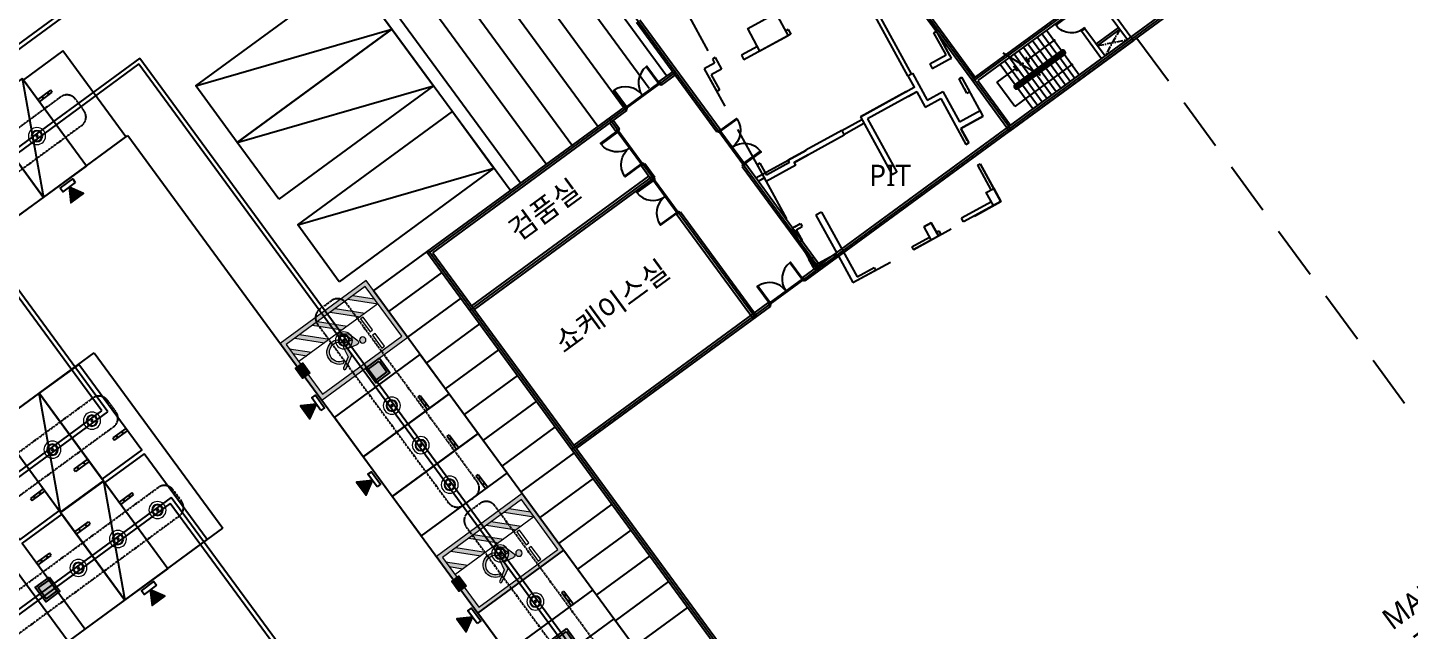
# Model space of a CAD drawing. Header units: millimetres. Extents: x 75184266 to 76346726, y -35850126 to -33679385.
# Drawn here: x 75409558 to 75474396, y -34919703 to -34891410 of the extents above; entities that cross this region are included whole.
import ezdxf
from ezdxf.enums import TextEntityAlignment as Align

# ---------------------------------------------------------------- set-up
doc = ezdxf.new("R2010")
doc.units = ezdxf.units.MM
doc.header["$LTSCALE"] = 50
doc.header["$MEASUREMENT"] = 0
for name, pattern in [('ACAD_ISO10W100', [18.5, 12, -3, 0.5, -3]), ('CONTINOUS', [0]), ('XR-지하3층$0$H', [1.3, 0.8, -0.5]), ('XR-지하3층$0$HIDDEN', [0.375, 0.25, -0.125]), ('XR-지하3층$0$HIDDEN2', [0.1875, 0.125, -0.0625]), ('단지배치도$0$PHANTOM2', [31.75, 15.875, -3.175, 3.175, -3.175, 3.175, -3.175])]:
    doc.linetypes.add(name, pattern=pattern)
doc.layers.get('0').update_dxf_attribs({"linetype": 'CONTINUOUS'})
doc.layers.add('1-주차면센서', color=3, linetype='CONTINUOUS', lineweight=15)
for name, color, linetype in [('2-주차안내등', 2, 'CONTINUOUS'), ('3-SIO', 1, 'CONTINUOUS'), ('AA-DWXM-DOOR', 4, 'CONTINUOUS'), ('AA-MKXS', 3, 'CONTINUOUS'), ('CON', 2, 'CONTINUOUS'), ('DOOR', 7, 'CONTINUOUS'), ('HD', 7, 'CONTINUOUS'), ('open', 1, 'ACAD_ISO10W100'), ('PARKING', 7, 'CONTINUOUS'), ('W1', 3, 'CONTINUOUS'), ('XR-지하3층$0$0-PARK', 254, 'CONTINUOUS'), ('XR-지하3층$0$1HIDDEN2', 1, 'XR-지하3층$0$HIDDEN2'), ('XR-지하3층$0$5', 5, 'CONTINUOUS'), ('XR-지하3층$0$hat', 8, 'CONTINUOUS'), ('XR-지하3층$0$일반주차', 8, 'CONTINUOUS'), ('XR-지하3층$0$장애인', 11, 'CONTINUOUS'), ('XR-지하3층$0$확장형주차', 8, 'CONTINUOUS'), ('유도관제-RECWAY', 4, 'CONTINOUS')]:
    doc.layers.add(name, color=color, linetype=linetype)
doc.layers.add('건축', color=8, linetype='CONTINUOUS', plot=False)
doc.styles.add('XR-지하3층$0$맑은고딕', font='')
doc.styles.get('XR-지하3층$0$맑은고딕').set_extended_font_data('Malgun Gothic')

# ---------------------------------------------------------------- blocks, each defined once
blk = doc.blocks.new('XR-지하3층$0$화물')
at = {"layer": 'XR-지하3층$0$0-PARK', "color": 252, "ltscale": 100}
blk.add_lwpolyline([(-3300, 9000), (0, 9000), (0, 0), (-3300, 0)], close=True, dxfattribs=at)
blk.add_lwpolyline([(0, 9000), (-3300, 0)], dxfattribs=at)
blk = doc.blocks.new('XR-지하3층$0$일반형 주차')
at = {"layer": 'XR-지하3층$0$일반주차'}
for p, q in [((750, 3865), (0, 3865)), ((0, 3735), (750, 3735)), ((750, 3735), (750, 3865))]:
    blk.add_line(p, q, dxfattribs=at)
blk.add_lwpolyline([(2300, 5000), (0, 5000), (0, 0), (2300, 0)], close=True, dxfattribs=at)
for centre in [(238, 3800), (563, 3800)]:
    blk.add_circle(centre, 17.5, dxfattribs=at)
blk = doc.blocks.new('XR-지하3층$0$확장형 주차')
at = {"layer": 'XR-지하3층$0$확장형주차', "color": 7}
for p, q in [((0, 3965), (800, 3965)), ((800, 3835), (800, 3965)), ((0, 3835), (800, 3835))]:
    blk.add_line(p, q, dxfattribs=at)
blk.add_lwpolyline([(2500, 5100), (0, 0)], dxfattribs=at)
blk.add_lwpolyline([(2500, 5091), (0, 5091), (0, -9), (2500, -9)], close=True, dxfattribs=at)
for centre in [(238, 3900), (613, 3900)]:
    blk.add_circle(centre, 17.5, dxfattribs=at)
blk = doc.blocks.new('XR-지하3층$0$장애인 주차')
at = {"layer": 'XR-지하3층$0$5', "ltscale": 4}
h = blk.add_hatch(color=7, dxfattribs=at)
h.dxf.hatch_style = 1
h.paths.add_polyline_path([(3842, -695), (4402, -695), (4402, -1115), (3842, -1115)])
h.paths.add_polyline_path([(3892, -1065), (4352, -1065), (4352, -745), (3892, -745)], flags=16)
h.paths.add_polyline_path([(3982, -990), (3988, -973), (4011, -981), (4046, -898), (4136, -898), (4137, -881), (4072, -881), (4072, -863), (4138, -863), (4142, -810, -3.72247), (4161, -797), (4152, -916), (4058, -916), (4021, -1003)], flags=0)
h = blk.add_hatch(color=256, dxfattribs=at)
h.dxf.hatch_style = 1
h.paths.add_polyline_path([(4352, -1065), (4352, -745), (3892, -745), (3892, -1065)])
at = {"layer": 'XR-지하3층$0$hat'}
h = blk.add_hatch(color=7, dxfattribs=at)
edge = h.paths.add_edge_path()
edge.add_line((4161, -797), (4152, -916))
edge.add_line((4152, -916), (4058, -916))
edge.add_line((4058, -916), (4021, -1003))
edge.add_line((4021, -1003), (3982, -990))
edge.add_line((3982, -990), (3988, -973))
edge.add_line((3988, -973), (4011, -981))
edge.add_line((4011, -981), (4046, -898))
edge.add_line((4046, -898), (4136, -898))
edge.add_line((4136, -898), (4137, -881))
edge.add_line((4137, -881), (4072, -881))
edge.add_line((4072, -881), (4072, -863))
edge.add_line((4072, -863), (4138, -863))
edge.add_line((4138, -863), (4142, -810))
edge.add_arc((4140, -787), 22.8, -24.88273, 274.96983, ccw=False)
edge = h.paths.add_edge_path()
edge.add_line((4048, -981), (4058, -958))
edge.add_arc((4127, -942), 71.5, 192.8781, 416.16881)
edge.add_line((4167, -882), (4169, -863))
edge.add_arc((4127, -942), 89.2, 206.53502, 422.4866, ccw=False)
at = {"layer": 'XR-지하3층$0$장애인', "lineweight": 5, "true_color": 0xffffff}
blk.add_hatch(color=7, dxfattribs=at).paths.add_polyline_path([(2472, 3995), (2472, -1005), (3842, -1005), (3842, -805), (2672, -805), (2672, 3795), (5572, 3795), (5572, -805), (4402, -805), (4402, -1005), (5772, -1005), (5772, 3995)])
h = blk.add_hatch(color=7, dxfattribs=at)
h.paths.add_polyline_path([(5572, 2795), (5572, 3078), (4855, 3795), (4572, 3795)])
h.paths.add_polyline_path([(4572, 3045), (4572, 2762), (5572, 1762), (5572, 2045)])
h.paths.add_polyline_path([(4572, 2012), (4572, 1729), (5572, 729), (5572, 1012)])
h.paths.add_polyline_path([(5572, -304), (5572, -21), (4572, 979), (4572, 696)])
h.paths.add_polyline_path([(4572, -54), (4572, -336), (5041, -805), (5323, -805)])
h = blk.add_hatch(color=7, dxfattribs=at)
h.paths.add_polyline_path([(3763, 2216, -1), (3463, 2216, -1)])
h.paths.add_polyline_path([(3992, 1503, -0.343093), (3870, 1283), (3381, 1194), (3090, 708, -0.931653), (2987, 770), (3330, 1379), (3639, 1415, 0.446048), (3689, 1485), (3600, 1888, -0.596144), (3699, 2009), (4214, 1851), (4443, 1569, -0.883364), (4355, 1493), (4151, 1741), (3925, 1810)])
h.paths.add_polyline_path([(4053, 1393), (4055, 1528, -1.526545), (3257, 820), (3348, 969, 1.638056)])
at = {"layer": 'XR-지하3층$0$1HIDDEN2', "color": 11}
for points in [[(4161, -797), (4152, -916), (4058, -916), (4021, -1003), (3982, -990), (3988, -973), (4011, -981), (4046, -898), (4136, -898), (4137, -881), (4072, -881), (4072, -863), (4138, -863), (4142, -810)], [(4167, -882), (4169, -863)]]:
    blk.add_lwpolyline(points, dxfattribs=at)
for centre, radius, start, end in [((4127, -942), 89.2, 206.53502, 62.4866), ((4127, -942), 71.5, 192.8781, 56.16881), ((4140, -787), 22.8, 335.11727, 274.96983)]:
    blk.add_arc(centre, radius, start, end, dxfattribs=at)
at = {"layer": 'XR-지하3층$0$5', "lineweight": 5}
for p, q in [((4572, 3795), (4572, -805)), ((5572, 2795), (4572, 3795)), ((5572, 3078), (4855, 3795)), ((5572, 2045), (4572, 3045)), ((5572, 1762), (4572, 2762)), ((5572, 1012), (4572, 2012)), ((5572, 729), (4572, 1729)), ((5572, -21), (4572, 979)), ((5572, -304), (4572, 696)), ((5323, -805), (4572, -54)), ((5041, -805), (4572, -336))]:
    blk.add_line(p, q, dxfattribs=at)
at = {"layer": 'XR-지하3층$0$5', "ltscale": 4}
for p, q in [((4165, -1005), (4165, -805)), ((4165, -805), (4165, -905))]:
    blk.add_line(p, q, dxfattribs=at)
at = {"layer": 'XR-지하3층$0$5', "lineweight": 5}
for points in [[(3842, -1005), (2472, -1005), (2472, 3995), (5772, 3995), (5772, -1005), (4402, -1005)], [(3842, -805), (2672, -805), (2672, 3795), (5572, 3795), (5572, -805), (4402, -805)]]:
    blk.add_lwpolyline(points, dxfattribs=at)
at = {"layer": 'XR-지하3층$0$5', "ltscale": 4}
for points in [[(3842, -695), (3842, -1115), (4402, -1115), (4402, -695)], [(3892, -745), (3892, -1065), (4352, -1065), (4352, -745)]]:
    blk.add_lwpolyline(points, close=True, dxfattribs=at)
at = {"layer": 'XR-지하3층$0$장애인', "color": 8, "lineweight": 5}
for p, q in [((3699, 2009, 0), (4214, 1851, 0)), ((3689, 1485), (3600, 1888, 0)), ((3925, 1810, 0), (4151, 1741, 0)), ((4055, 1528), (4053, 1393)), ((4151, 1741, 0), (4355, 1493, 0)), ((4214, 1851, 0), (4443, 1569, 0)), ((3348, 969), (3257, 820))]:
    blk.add_line(p, q, dxfattribs=at)
at = {"layer": 'XR-지하3층$0$장애인', "color": 7, "lineweight": 5}
for points in [[(3523, 2720), (2773, 2720), (2773, 2870), (3523, 2870)], [(4473, 2720), (3723, 2720), (3723, 2870), (4473, 2870)]]:
    blk.add_lwpolyline(points, close=True, dxfattribs=at)
at = {"layer": 'XR-지하3층$0$장애인', "color": 8, "lineweight": 5}
for points in [[(3094, 715, -1.000002), (2987, 770), (3330, 1379), (3640, 1415)], [(3992, 1503, -0.343093), (3870, 1283), (3381, 1194), (3094, 715)]]:
    blk.add_lwpolyline(points, format="xyb", dxfattribs=at)
at = {"layer": 'XR-지하3층$0$장애인', "color": 8, "lineweight": 5, "extrusion": (0.976964, 0.213404, 0), "elevation": 4221}
blk.add_lwpolyline([(617, 0), (931, 0)], dxfattribs=at)
at = {"layer": 'XR-지하3층$0$장애인', "color": 8, "lineweight": 5}
blk.add_circle((3613, 2216), 150, dxfattribs=at)
for centre, radius, start, end in [((3682, 1922, 0), 88.4, 79.11433, 202.31847), ((3810, 1000), 582, 198.00599, 65.09494), ((3809, 1000), 462, 183.85247, 58.2396), ((3632, 1473), 57.7, 276.27861, 12.43535), ((4394, 1537, 0), 58.8, 227.96553, 33.79043)]:
    blk.add_arc(centre, radius, start, end, dxfattribs=at)
blk = doc.blocks.new('2P-Dr204')
at = {"color": 0}
for p, q in [((29, 50), (29, 955)), ((65, 50), (65, 956)), ((29, 50), (0, 50)), ((0, 50), (0, -50)), ((29, 14), (29, 50)), ((65, 50), (29, 50)), ((50, 14), (29, 14)), ((50, -50), (50, 14)), ((950, 14), (950, -50)), ((971, 14), (950, 14)), ((971, 14), (950, 14)), ((971, 50), (971, 14)), ((1000, 50), (971, 50)), ((1000, -50), (1000, 50)), ((50, -50), (0, -50)), ((1000, -50), (950, -50))]:
    blk.add_line(p, q, dxfattribs=at)
blk.add_arc((65, 50), 906, 0, 92.22942, dxfattribs=at)
blk = doc.blocks.new('A$C3C7850DE')
at = {"layer": 'CON', "ltscale": 100}
for p, q in [((-9, 7422), (-9, 222)), ((-9, 7422), (191, 7422)), ((191, 7422), (191, 422)), ((1191, 7422), (1191, 7222, 0)), ((1191, 7422), (2991, 7422)), ((1191, 7222), (2791, 7222)), ((2791, 7222), (2791, 5922)), ((2991, 7422), (2991, 222)), ((1191, 5922), (2791, 5922)), ((1191, 5922, 0), (1191, 5722, 0)), ((1191, 5722), (2791, 5722)), ((2791, 5722), (2791, 422)), ((-9, 222), (2991, 222)), ((191, 422), (2791, 422))]:
    blk.add_line(p, q, dxfattribs=at)
at = {"layer": 'HD', "ltscale": 10}
for p, q in [((191, 4422), (1376, 4422)), ((191, 4152), (1376, 4152)), ((783, 4422), (783, 2802)), ((1376, 4422), (1376, 1722)), ((1476, 4422), (1446, 4422)), ((1446, 1722), (1446, 4422)), ((1476, 4152), (1446, 4152)), ((1476, 4422), (1476, 1722)), ((1506, 4422), (1476, 4422)), ((1506, 4422), (1506, 1722)), ((1506, 4422), (1536, 4422)), ((1536, 4152), (1506, 4152)), ((1536, 1722), (1536, 4422)), ((1606, 4422), (1606, 1722)), ((1606, 4422), (2791, 4422)), ((2791, 4152), (1606, 4152)), ((2198, 4422), (2198, 1097)), ((191, 3882), (1376, 3882)), ((191, 3612), (1376, 3612)), ((191, 3342), (1376, 3342)), ((1476, 3882), (1446, 3882)), ((1476, 3612), (1446, 3612)), ((1476, 3342), (1446, 3342)), ((1536, 3882), (1506, 3882)), ((1536, 3612), (1506, 3612)), ((1536, 3342), (1506, 3342)), ((2791, 3882), (1606, 3882)), ((2791, 3612), (1606, 3612)), ((2791, 3342), (1606, 3342)), ((191, 3072), (1376, 3072)), ((191, 2802), (1376, 2802)), ((1476, 3072), (1446, 3072)), ((1476, 2802), (1446, 2802)), ((1536, 3072), (1506, 3072)), ((1536, 2802), (1506, 2802)), ((2791, 3072), (1606, 3072)), ((2791, 2802), (1606, 2802)), ((191, 2532), (1376, 2532)), ((191, 2262), (1376, 2262)), ((191, 1992), (1376, 1992)), ((783, 2262), (783, 1097)), ((1476, 2532), (1446, 2532)), ((1476, 2262), (1446, 2262)), ((1476, 1992), (1446, 1992)), ((1536, 2532), (1506, 2532)), ((1536, 2262), (1506, 2262)), ((1536, 1992), (1506, 1992)), ((2791, 2532), (1606, 2532)), ((2791, 2262), (1606, 2262)), ((2791, 1992), (1606, 1992)), ((191, 1722), (1376, 1722)), ((1476, 1722), (1446, 1722)), ((1506, 1722), (1476, 1722)), ((1536, 1722), (1506, 1722)), ((2791, 1722), (1606, 1722)), ((2198, 1097), (783, 1097))]:
    blk.add_line(p, q, dxfattribs=at)
blk.add_lwpolyline([(-159, 2141), (734, 2513), (779, 2461), (788, 2602), (833, 2551), (1726, 2943)], dxfattribs=at)
for points in [[(663, 2870), (783, 2802), (904, 2871), (886, 2900), (783, 2841), (680, 2900)], [(663, 2193), (783, 2262), (904, 2193), (886, 2163), (783, 2222), (680, 2164)]]:
    blk.add_lwpolyline(points, close=True, dxfattribs=at)
for centre in [(783, 4422), (783, 4422), (2198, 4422), (2198, 4422)]:
    blk.add_circle(centre, 30, dxfattribs=at)
for centre, radius, start, end in [((1491, 4422), 115, 0.00005, 180.00005), ((1491, 4422), 45, 0.00005, 180.00005), ((1491, 1722), 115, 180.00005, 0.00005), ((1491, 1722), 45, 180.00005, 0.00005)]:
    blk.add_arc(centre, radius, start, end, dxfattribs=at)
at = {"layer": 'open', "ltscale": 0.5}
for p, q in [((2191, 7222), (2791, 5922)), ((2191, 5922), (2791, 7222))]:
    blk.add_line(p, q, dxfattribs=at)
at = {"layer": 'W1', "ltscale": 100}
for p, q in [((2091, 7222), (2091, 5922)), ((2191, 7222), (2191, 5922))]:
    blk.add_line(p, q, dxfattribs=at)
at = {"layer": 'DOOR', "extrusion": (-1.015e-13, 9.27e-13, -1), "zscale": -1, "rotation": 180.0000577049292}
for p in [(-191, 7372, 0), (-191, 5872, 0)]:
    blk.add_blockref('2P-Dr204', p, dxfattribs=at)
blk = doc.blocks.new('FSD 2000')
at = {"layer": 'AA-DWXM-DOOR', "color": 8}
for p, q in [((40, 0), (1980, 0)), ((55, -40), (1965, -40))]:
    blk.add_line(p, q, dxfattribs=at)
at = {"layer": 'AA-DWXM-DOOR'}
for points in [[(40, 0), (80, 0), (80, 970), (40, 970), (40, 0)], [(1980, 0), (1940, 0), (1940, 970), (1980, 970), (1980, 0)]]:
    blk.add_lwpolyline(points, dxfattribs=at)
for points in [[(40, 0), (10, 0), (10, -100), (55, -100), (55, -40), (40, -40)], [(1980, 0), (2010, 0), (2010, -100), (1965, -100), (1965, -40), (1980, -40)]]:
    blk.add_lwpolyline(points, close=True, dxfattribs=at)
at = {"layer": 'AA-DWXM-DOOR', "color": 9}
for centre, start, end in [((39, 0), 359.98744, 87.5996), ((1981, 0), 92.4004, 180.01256)]:
    blk.add_arc(centre, 971, start, end, dxfattribs=at)
at = {"layer": 'AA-MKXS', "ltscale": 0.5}
for p, q in [((0, 50), (0, -150)), ((2020, 50), (2020, -150))]:
    blk.add_line(p, q, dxfattribs=at)
blk = doc.blocks.new('TIS-주차면센서(확대)')
at = {"layer": '1-주차면센서'}
blk.add_hatch(color=256, dxfattribs=at).paths.add_polyline_path([(43.5, 0, 1), (-43.5, 0, 1)])
h = blk.add_hatch(color=256, dxfattribs=at)
edge = h.paths.add_edge_path()
edge.add_arc((0, 0), 43.5, 0, 360)
for radius in [303.5, 203.5, 173.5, 43.5]:
    blk.add_circle((0, 0), radius, dxfattribs=at)
blk = doc.blocks.new('rehw6')
at = {"layer": '3-SIO'}
for points in [[(406938, -283999), (406938, -284825), (407763, -284825), (407763, -283999)], [(407038, -284099), (407038, -284725), (407663, -284725), (407663, -284099)]]:
    blk.add_lwpolyline(points, close=True, dxfattribs=at)
for points in [[(407038, -284099), (407663, -284725), (407663, -284099), (407038, -284725)], [(407663, -284099), (407038, -284725), (407663, -284725), (407038, -284099)]]:
    blk.add_solid(points, dxfattribs=at)
blk = doc.blocks.new('fh52f')
at = {"layer": '2-주차안내등'}
for points in [[(399980, -281538), (399333, -281164), (399333, -281912)], [(399980, -281903), (399980, -281173), (400188, -281173), (400188, -281903)]]:
    blk.add_lwpolyline(points, close=True, dxfattribs=at)
blk.add_solid([(399333, -281912), (399333, -281164), (399980, -281538)], dxfattribs=at)

msp = doc.modelspace()

# ---------------------------------------------------------------- linework, layer by layer
at = {"layer": 'PARKING', "color": 241, "linetype": '단지배치도$0$PHANTOM2', "ltscale": 0.1}
for points in [[(75412201.2, -34895309), (75411807.3, -34894771.7, 0.4142136), (75411108.4, -34894664.1), (75399817.8, -34902941.8, 0.4142136), (75399710.1, -34903640.7), (75400104, -34904178, 0.4142136), (75400802.9, -34904285.6), (75412093.6, -34896007.8, 0.4142136)], [(75430009.8, -34913819.2), (75430547, -34913425.3, 0.4142136), (75430654.6, -34912726.5), (75424505.5, -34904339.1, 0.4142136), (75423806.6, -34904231.5), (75423269.3, -34904625.4, 0.4142136), (75423161.7, -34905324.3), (75429310.9, -34913711.6, 0.4142136)], [(75413702, -34909448.8), (75413308.1, -34908911.5, 0.4142136), (75412609.2, -34908803.9), (75401318.6, -34917081.6, 0.4142136), (75401210.9, -34917780.5), (75401604.8, -34918317.8, 0.4142136), (75402303.7, -34918425.4), (75413594.4, -34910147.6, 0.4142136)], [(75416776.6, -34913642.4), (75416382.7, -34913105.2, 0.4142136), (75415683.8, -34912997.6), (75404393.1, -34921275.3, 0.4142136), (75404285.5, -34921974.2), (75404679.4, -34922511.4, 0.4142136), (75405378.3, -34922619), (75416669, -34914341.3, 0.4142136)]]:
    msp.add_lwpolyline(points, format="xyb", close=True, dxfattribs=at)
at = {"layer": 'PARKING', "color": 241, "linetype": '단지배치도$0$PHANTOM2', "ltscale": 0.1, "elevation": 0}
msp.add_lwpolyline([(75439115.3, -34926239), (75439652.5, -34925845.1, 0.4142136), (75439760.1, -34925146.2), (75431482.4, -34913855.5, 0.4142136), (75430783.5, -34913747.9), (75430246.3, -34914141.8, 0.4142136), (75430138.7, -34914840.7), (75438416.4, -34926131.4, 0.4142136)], format="xyb", close=True, dxfattribs=at)
at = {"layer": '건축', "ltscale": 0.5}
for p, q in [((75426220.1, -34874746.5), (75446767.7, -34902773.1)), ((75435095.4, -34911206.7), (75481467.7, -34877208.9)), ((75448839, -34886994.1), (75453865.2, -34893849.7)), ((75449037.8, -34887096.2), (75455719.6, -34896210)), ((75449118.5, -34887037.2), (75454026.5, -34893731.5)), ((75453924.3, -34893930.4), (75462541.9, -34887612.4)), ((75445931.7, -34903138), (75464025.3, -34889872.7)), ((75446050, -34903299.3), (75464143.6, -34890034)), ((75438286.8, -34891036.2), (75442059.1, -34896181.5)), ((75450865.4, -34893673.8), (75449157.4, -34890561.7)), ((75451040.7, -34893577.5), (75449332.7, -34890465.4)), ((75438125.5, -34891154.5), (75441897.8, -34896299.8)), ((75428354.9, -34902012.9), (75439887.5, -34893557.8)), ((75439191.3, -34893944.2), (75439828.4, -34893477.1)), ((75439309.5, -34894105.5), (75439946.6, -34893638.4)), ((75448634.1, -34895594.2), (75451158.9, -34894208.5)), ((75428295.8, -34901932.2), (75437562.2, -34895138.6)), ((75428575.3, -34901975.3), (75437680.5, -34895299.9)), ((75436844.4, -34895664.8), (75443706.1, -34905023.9)), ((75436882, -34895885.2), (75437165.8, -34896272.3)), ((75437043.3, -34895767), (75437327.1, -34896154.1)), ((75447759.5, -34896245.3), (75448706.3, -34895725.7)), ((75447855.8, -34896420.6), (75448802.5, -34895901)), ((75389496, -34914630.7), (75414254.2, -34896479.2)), ((75414254.2, -34896479.2), (75461673.8, -34961158.6)), ((75438360.2, -34897901.4), (75438833.2, -34898546.6)), ((75438521.5, -34897783.2), (75438994.5, -34898428.3)), ((75443092.2, -34897928.9), (75446568.8, -34902670.9)), ((75443253.5, -34897810.6), (75446730.1, -34902552.7)), ((75443728, -34898457.9), (75445243.5, -34897626.1)), ((75430306.1, -34904674.2), (75438935.4, -34898347.7)), ((75430408.3, -34904475.3), (75438715, -34898385.3)), ((75430526.5, -34904636.6), (75438833.2, -34898546.6)), ((75443847.3, -34898620.5), (75444125.6, -34898467.8)), ((75440188.9, -34900057.4), (75443786.7, -34904964.8)), ((75440027.6, -34900175.7), (75443625.4, -34905083)), ((75428295.8, -34901932.2), (75473468.5, -34963547)), ((75428376.4, -34901873.1), (75473549.2, -34963487.9)), ((75428575.3, -34901975.3), (75473511.6, -34963267.5)), ((75435197.5, -34911007.8), (75444302.6, -34904332.4)), ((75435315.8, -34911169.1), (75444420.9, -34904493.7)), ((75392440.7, -34921523.5), (75412683.2, -34906682.7)), ((75412683.2, -34906682.7), (75418714.1, -34914908.8)), ((75398471.6, -34929749.6), (75418714.1, -34914908.8))]:
    msp.add_line(p, q, dxfattribs=at)
at = {"layer": '건축', "ltscale": 100}
for p, q in [((75432196.2, -34899043.9), (75420977.6, -34883741.9)), ((75413263.2, -34889394, 0), (75390931.9, -34905766.2, 0)), ((75413145, -34889232.7, 0), (75390974.9, -34905486.7, 0))]:
    msp.add_line(p, q, dxfattribs=at)
at = {"layer": '건축'}
for p, q in [((75445370.7, -34891715.9), (75443170.3, -34892923.6)), ((75445250.4, -34891496.8), (75445118.9, -34891568.9)), ((75445250.4, -34891496.8), (75445370.7, -34891715.9)), ((75452081.2, -34891649.1), (75452212.7, -34891576.9)), ((75452081.2, -34891649.1), (75452212.7, -34891576.9)), ((75452905.6, -34892839.3), (75452212.7, -34891576.9)), ((75443803.9, -34892290.6), (75443050, -34892704.4)), ((75441821.2, -34892814.1), (75441689.7, -34892886.3)), ((75441689.7, -34892886.3), (75441793.2, -34893074.8)), ((75441821.2, -34892814.1), (75442117.1, -34893353.3)), ((75452774.1, -34892911.4), (75452905.6, -34892839.3)), ((75441793.2, -34893074.8), (75441311, -34893339.4)), ((75441311, -34893339.4), (75441898, -34894408.9)), ((75442117.1, -34893353.3), (75441635, -34893617.9)), ((75441635, -34893617.9), (75442029.5, -34894336.7)), ((75451084.6, -34893553.5), (75451772.6, -34894807.1)), ((75450865.4, -34893673.8), (75451158.9, -34894208.5)), ((75453766.8, -34894408.5), (75453396.3, -34893733.5)), ((75453635.3, -34894480.6), (75453529.4, -34894287.8)), ((75442029.5, -34894336.7), (75441898, -34894408.9)), ((75450764.4, -34894425), (75448634.1, -34895594.2)), ((75450884.7, -34894644.2), (75448973.6, -34895693.1)), ((75451279.2, -34894427.7), (75451673.7, -34895146.5)), ((75453635.3, -34894480.6), (75453766.8, -34894408.5)), ((75453635.3, -34894480.6), (75453766.8, -34894408.5)), ((75453635.3, -34894480.6), (75453766.8, -34894408.5)), ((75448634.1, -34895594.2), (75450130.4, -34898320.6)), ((75454401.9, -34895565.7), (75454257.5, -34895302.7)), ((75447759.5, -34896245.3), (75446076.4, -34897169)), ((75447759.5, -34896245.3), (75447879.8, -34896464.4)), ((75448973.6, -34895693.1), (75450349.6, -34898200.3)), ((75447879.8, -34896464.4), (75446196.6, -34897388.2)), ((75453720.3, -34896818, 0), (75453588.9, -34896890.2, 0)), ((75443915.5, -34897773.2), (75443784, -34897845.4)), ((75443784, -34897845.4), (75444212.2, -34898625.6)), ((75443915.5, -34897773.2), (75444223.4, -34898334.3)), ((75445601.7, -34897863), (75444212.2, -34898625.6)), ((75445306.1, -34897740.1), (75444223.4, -34898334.3)), ((75454127.7, -34897872, 0), (75454259.2, -34897799.9, 0)), ((75454127.7, -34897872, 0), (75454762.8, -34899029.2, 0)), ((75454259.2, -34897799.9, 0), (75455231.1, -34899570.7)), ((75446814.1, -34900072.2), (75448478.8, -34903105.4)), ((75454784.2, -34899587.8, 0), (75453381.6, -34900357.6, 0)), ((75455231.1, -34899570.7), (75453477.8, -34900533, 0)), ((75445832.3, -34900611), (75445904.5, -34900742.5)), ((75445832.3, -34900611), (75445904.5, -34900742.5)), ((75446551.1, -34900216.5), (75447530.2, -34902000.5)), ((75451606.9, -34900761.3), (75451943.6, -34901374.9)), ((75451957.5, -34900568.8), (75452294.3, -34901182.5)), ((75453477.8, -34900533, 0), (75453381.6, -34900357.6, 0)), ((75445424.6, -34900834.8, 0), (75445465.5, -34900909.3, 0)), ((75445628.3, -34900894.1), (75445905, -34901398.2)), ((75445905, -34901398.2), (75445773.5, -34901470.3)), ((75451047.4, -34901695.7), (75451119.6, -34901827.2)), ((75451047.4, -34901695.7), (75451119.6, -34901827.2)), ((75446347.6, -34902204.7), (75446216.1, -34902276.9)), ((75446347.6, -34902204.7), (75446535.2, -34902546.6)), ((75447602.4, -34902132), (75448288, -34903381.2)), ((75449276.6, -34902667.6), (75449348.8, -34902799.1))]:
    msp.add_line(p, q, dxfattribs=at)
at = {"layer": '건축', "ltscale": 3}
msp.add_line((75425782.6, -34903746), (75469199.6, -34962965.9), dxfattribs=at)
at = {"layer": '건축', "ltscale": 3, "elevation": 0}
msp.add_lwpolyline([(75428317.8, -34878356.8), (75439538.2, -34893661.2)], dxfattribs=at)
at = {"layer": '건축', "ltscale": 3}
for points in [[(75427508.5, -34878950.1), (75438728.9, -34894254.5)], [(75426298.8, -34879837), (75437519.1, -34895141.4)], [(75425089.1, -34880723.9), (75436309.4, -34896028.3)], [(75423879.3, -34881610.8), (75435099.7, -34896915.2)], [(75422669.6, -34882497.7), (75433890, -34897802.1)], [(75421459.9, -34883384.6), (75432680.3, -34898689)], [(75425791.2, -34903768.4), (75428295.8, -34901932.2)], [(75426507, -34904734), (75429011.5, -34902897.7)], [(75427393.9, -34905943.7), (75429898.4, -34904107.5)], [(75428280.8, -34907153.4), (75430785.3, -34905317.2)], [(75429167.7, -34908363.1), (75431672.2, -34906526.9)], [(75430054.6, -34909572.8), (75432559.1, -34907736.6)], [(75430941.5, -34910782.6), (75433446, -34908946.3)], [(75431828.4, -34911992.3), (75434332.9, -34910156)], [(75432715.3, -34913202), (75435215.3, -34911369.1)], [(75433602.2, -34914411.7), (75436106.7, -34912575.5)], [(75434489.1, -34915621.4), (75436993.6, -34913785.2)], [(75435376, -34916831.1), (75437880.5, -34914994.9)], [(75436262.9, -34918040.8), (75438767.4, -34916204.6)], [(75437149.8, -34919250.6), (75439654.3, -34917414.3)], [(75438036.7, -34920460.3), (75440541.2, -34918624)]]:
    msp.add_lwpolyline(points, dxfattribs=at)
at = {"layer": '건축', "linetype": 'XR-지하3층$0$H', "ltscale": 50}
msp.add_lwpolyline([(75438952.1, -34887898.1), (75441793.2, -34893074.8), (75441311, -34893339.4), (75444212.2, -34898625.6), (75446475.9, -34902750.2), (75447602.4, -34902132), (75448288, -34903381.2), (75455231.1, -34899570.7), (75453349.9, -34896143), (75454401.9, -34895565.7), (75450620.2, -34888675.2)], dxfattribs=at)
at = {"layer": '건축'}
for points in [[(75443924.2, -34892509.8), (75443346.9, -34891457.8), (75444661.8, -34890736.1), (75445239.2, -34891788.1)], [(75451158.9, -34894208.5), (75451163.7, -34894217.3), (75450769.2, -34894433.8), (75450764.4, -34894425)], [(75451274.4, -34894418.9), (75451279.2, -34894427.7), (75450884.7, -34894644.2), (75450879.9, -34894635.4)], [(75445248.4, -34897634.9), (75445243.5, -34897626.1), (75446076.4, -34897169), (75446081.2, -34897177.8)], [(75445539.2, -34897749.1), (75445534.3, -34897740.3), (75446191.8, -34897379.4), (75446196.6, -34897388.2)]]:
    msp.add_lwpolyline(points, close=True, dxfattribs=at)
for points in [[(75452653.8, -34892692.3), (75452081.2, -34891649.1)], [(75443050, -34892704.4), (75443170.3, -34892923.6)], [(75451891.1, -34893110.9), (75452653.8, -34892692.3)], [(75452011.4, -34893330), (75452774.1, -34892911.4)], [(75450865.4, -34893673.8), (75451084.6, -34893553.5)], [(75451891.1, -34893110.9), (75452011.4, -34893330)], [(75453635.3, -34894480.6), (75453264.8, -34893805.6)], [(75451673.7, -34895146.5), (75452410.1, -34894742.4)], [(75451772.6, -34894807.1), (75452509, -34894403)], [(75452410.1, -34894742.4), (75453588.9, -34896890.2)], [(75452509, -34894403), (75453293.2, -34895831.9)], [(75453349.9, -34896143), (75453720.3, -34896818)], [(75445556.1, -34900762.6), (75445832.3, -34900611)], [(75445628.3, -34900894.1), (75445904.5, -34900742.5)], [(75451606.9, -34900761.3), (75451957.5, -34900568.8)], [(75445773.5, -34901470.3), (75445465.5, -34900909.3)], [(75451047.4, -34901695.7), (75451871.5, -34901243.4)], [(75451119.6, -34901827.2), (75452408.3, -34901119.9)], [(75452198.1, -34901007.2), (75452312, -34900944.6)], [(75446535.2, -34902546.6), (75447530.2, -34902000.5)], [(75451047.4, -34901695.7), (75451119.6, -34901827.2)], [(75451047.4, -34901695.7), (75451119.6, -34901827.2)], [(75446475.9, -34902750.2), (75446216.1, -34902276.9)], [(75446475.9, -34902750.2), (75447602.4, -34902132)], [(75448478.8, -34903105.4), (75449276.6, -34902667.6)], [(75449276.6, -34902667.6), (75449348.8, -34902799.1)], [(75449276.6, -34902667.6), (75449348.8, -34902799.1)], [(75448288, -34903381.2), (75449348.8, -34902799.1)]]:
    msp.add_lwpolyline(points, dxfattribs=at)
at = {"layer": '건축', "linetype": 'XR-지하3층$0$HIDDEN', "ltscale": 200}
msp.add_lwpolyline([(75461609.8, -34891897.8), (75499446.8, -34943506.7)], dxfattribs=at)
at = {"layer": '건축', "ltscale": 0.5}
for points in [[(75451158.9, -34894208.5), (75451163.7, -34894217.3), (75450769.2, -34894433.8), (75450764.4, -34894425)], [(75453264.8, -34893805.6), (75453396.3, -34893733.5)], [(75450884.7, -34894644.2), (75450879.9, -34894635.4), (75451274.4, -34894418.9), (75451279.2, -34894427.7)], [(75453293.2, -34895831.9), (75454257.5, -34895302.7)], [(75454401.9, -34895565.7), (75453349.9, -34896143)], [(75445248.4, -34897634.9), (75446081.2, -34897177.8), (75446076.4, -34897169)], [(75446196.6, -34897388.2), (75446191.8, -34897379.4), (75445534.3, -34897740.3), (75445539.2, -34897749.1)], [(75445306.1, -34897740.1), (75445248.4, -34897634.9)], [(75445601.7, -34897863), (75445539.2, -34897749.1)], [(75450349.6, -34898200.3), (75450130.4, -34898320.6)], [(75446814.1, -34900072.2), (75446551.1, -34900216.5)], [(75451943.6, -34901374.9), (75452294.3, -34901182.5), (75451957.5, -34900568.8), (75451606.9, -34900761.3)]]:
    msp.add_lwpolyline(points, dxfattribs=at)
at = {"layer": '건축', "elevation": 0}
for points in [[(75453588.9, -34896890.2), (75453720.3, -34896818)], [(75454127.7, -34897872), (75454259.2, -34897799.9)], [(75445556.1, -34900762.6), (75445424.6, -34900834.8)], [(75452312, -34900944.6), (75452408.3, -34901119.9)], [(75452336.1, -34900988.4), (75452408.3, -34901119.9)], [(75452336.1, -34900988.4), (75452408.3, -34901119.9)]]:
    msp.add_lwpolyline(points, dxfattribs=at)
at = {"layer": '건축', "ltscale": 0.5}
msp.add_lwpolyline([(75454894.3, -34898957.1), (75455231.1, -34899570.7), (75454880.4, -34899763.2), (75454543.6, -34899149.5)], close=True, dxfattribs=at)
at = {"layer": '유도관제-RECWAY', "color": 201, "ltscale": 0.5}
for p, q in [((75414825.1, -34892836.8, 0), (75389450.7, -34911440)), ((75414825.1, -34892836.8, 0), (75465348.8, -34961750.2, 0)), ((75414782, -34893116.4), (75389407.7, -34911719.5)), ((75414782, -34893116.4, 0), (75465069.2, -34961707.2, 0)), ((75413323.8, -34909437), (75405916.9, -34899367.8)), ((75413044, -34909394.2), (75405874.1, -34899647.2)), ((75393157.5, -34923973.9), (75413044, -34909394.2)), ((75393437.3, -34924016.7), (75413323.8, -34909437)), ((75416243.7, -34913744.1), (75396357.3, -34928323.8)), ((75416286.5, -34913464.7), (75396400.1, -34928044.4)), ((75422643.3, -34922443.8), (75416243.7, -34913744.1)), ((75422923.1, -34922486.7), (75416286.5, -34913464.7))]:
    msp.add_line(p, q, dxfattribs=at)

# ---------------------------------------------------------------- block references
at = {"layer": '2-주차안내등'}
for p, rotation in [((75420764.5, -35387938.1), 126.2261623367485), ((74934066.1, -34918347.5), 36.22616233518524), ((74936697.3, -34921936.3), 36.22616233518524), ((75424578.6, -35406841.3), 126.2261623366544), ((74941396.2, -34928349), 36.22616233518524)]:
    msp.add_blockref('fh52f', p, dxfattribs=dict(at, rotation=rotation))
at = {"layer": 'PARKING', "xscale": -1.320000000298023, "yscale": 1.320000000298023, "zscale": 1.319999999948777, "rotation": 90}
for p in [(75409997.2, -34896500.3), (75424400.3, -34906090.1), (75426647.2, -34909154.7), (75412577.6, -34909860.1), (75410722.7, -34911220), (75428007.1, -34911009.6), (75429367, -34912864.5), (75415652.2, -34914053.8), (75413797.3, -34915413.7), (75431730.5, -34916091.6), (75411942.4, -34916773.6), (75433386, -34918349.7)]:
    msp.add_blockref('TIS-주차면센서(확대)', p, dxfattribs=at)
at = {"layer": 'PARKING', "xscale": -1}
for p, rotation in [((75586337.7, -34437279.2), 36.24693370063373), ((75570850.5, -34447554.4), 36.24693370063373), ((75595125.2, -34449975), 36.24693370066723)]:
    msp.add_blockref('rehw6', p, dxfattribs=dict(at, rotation=rotation))
at = {"layer": '건축'}
for name, p, rotation in [('XR-지하3층$0$화물', (75424703.8, -34888824.3), 126.246934303979), ('XR-지하3층$0$화물', (75426654.9, -34891485.7), 126.246934303979), ('XR-지하3층$0$일반형 주차', (75412318.7, -34897898.3), 36.24693643183485), ('FSD 2000', (75437591.8, -34895178.9, 0), 36.24693356715167), ('XR-지하3층$0$확장형 주차', (75410302.5, -34899376.4), 36.24693643183485), ('XR-지하3층$0$일반형 주차', (75408447.6, -34900736.3), 36.24693643183485), ('XR-지하3층$0$화물', (75429490.1, -34895352.8), 126.246934303979), ('FSD 2000', (75440067.9, -34900146.1, 0), 126.2469335671946), ('FSD 2000', (75444332.2, -34904372.7, 0), 36.24693356715167), ('XR-지하3층$0$일반형 주차', (75411956.7, -34907215.4), 216.2469348949301), ('XR-지하3층$0$확장형 주차', (75410101.8, -34908575.3), 216.2469348949301), ('XR-지하3층$0$일반형 주차', (75408085.6, -34910053.4), 216.2469348949301), ('XR-지하3층$0$일반형 주차', (75416132.8, -34916801.3), 36.24693643183485), ('XR-지하3층$0$확장형 주차', (75414116.6, -34918279.5), 36.24693643183485), ('XR-지하3층$0$일반형 주차', (75412261.7, -34919639.4), 36.24693643183485), ('XR-지하3층$0$일반형 주차', (75409600.3, -34921590.6), 36.24693643183485), ('XR-지하3층$0$확장형 주차', (75407584.1, -34923068.8), 36.24693643183485)]:
    msp.add_blockref(name, p, dxfattribs=dict(at, rotation=rotation))
at = {"layer": '건축', "ltscale": 0.5, "rotation": 306.2468838053784}
msp.add_blockref('A$C3C7850DE', (75453691.6, -34893988.2), dxfattribs=at)
at = {"layer": '건축', "xscale": -1}
for name, p, rotation in [('FSD 2000', (75437206.2, -34896242.8, 0), 126.2469335634564), ('FSD 2000', (75443213.2, -34897840.2, 0), 306.2469335634126), ('XR-지하3층$0$장애인 주차', (75425631.9, -34910298.3), 306.2469333594607), ('XR-지하3층$0$일반형 주차', (75425310.9, -34911560.3), 306.2469333594607), ('XR-지하3층$0$일반형 주차', (75426670.8, -34913415.2), 306.2469333594607), ('XR-지하3층$0$일반형 주차', (75428030.8, -34915270.1), 306.2469333594607), ('XR-지하3층$0$장애인 주차', (75432962.1, -34920299.8), 306.2469333594607), ('XR-지하3층$0$일반형 주차', (75432049.8, -34920755.3), 306.2469333594607), ('XR-지하3층$0$일반형 주차', (75434416.4, -34923980.1), 306.2469333594607)]:
    msp.add_blockref(name, p, dxfattribs=dict(at, rotation=rotation))

# ---------------------------------------------------------------- texts
at = {"layer": '건축', "style": 'XR-지하3층$0$맑은고딕'}
msp.add_text('PIT', height=1000, dxfattribs=at).set_placement((75450030.2, -34898345.1, 0), align=Align.MIDDLE_CENTER)
for s, rotation, p in [('검품실', 36.246935, (75433814.8, -34899949.7)), ('쇼케이스실', 36.246935, (75436960.4, -34904482.5)), ('MART', 36.246933, (75474728.6, -34918280.6))]:
    msp.add_text(s, height=1000, rotation=rotation, dxfattribs=at).set_placement(p, align=Align.MIDDLE_CENTER)
msp.add_text('3,713㎡', height=1000, rotation=36.246933, dxfattribs=at).set_placement((75476289, -34920316.1), align=Align.BOTTOM_CENTER)

doc.saveas('drawing.dxf')
